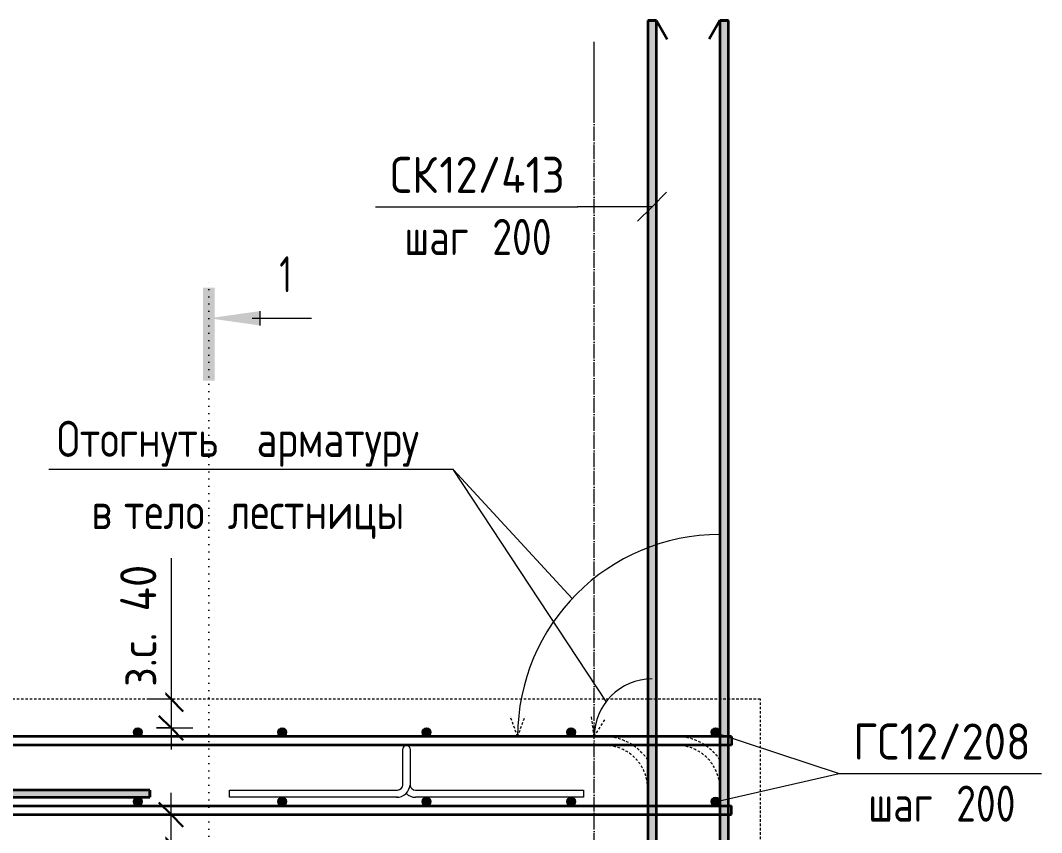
# Model space of a CAD drawing. Header units: millimetres. Extents: x -24758 to -3756, y -1583 to 75054.
# Drawn here: x -9797 to -8383, y -205 to 920 of the extents above; entities that cross this region are included whole.
import ezdxf

# ---------------------------------------------------------------- set-up
doc = ezdxf.new("R2010")
doc.units = ezdxf.units.MM
for name, pattern in [('01 Штриховая _4 мм_', [6, 3.5, -2.5]), ('02 Штрихпунктирная _20 мм_', [25, 20, -2.5, 0, -2.5]), ('04 Пунктир 10мм', [10, 0, -10])]:
    doc.linetypes.add(name, pattern=pattern)
for name, color, linetype, lineweight in [('AA_Dim', 7, 'Continuous', 9), ('AA_Dim-20', 7, 'Continuous', 9), ('AA_Linii', 7, 'Continuous', 9), ('AA_Oformlenie', 7, 'Continuous', 9), ('AA_Razrez', 7, 'Continuous', 9), ('AA_Vinoska', 7, 'Continuous', 9), ('AF_Perekritie_Опалубка', 7, 'Continuous', 20), ('KR_Armatura', 7, 'Continuous', 20), ('KR_Armatura_Tonkie', 7, 'Continuous', 20), ('Оси', 7, 'Continuous', 9)]:
    doc.layers.add(name, color=color, linetype=linetype, lineweight=lineweight)
doc.styles.add('GOST Common', font='GOST_Common.ttf', dxfattribs={"width": 0.85, "height": 50})
doc.styles.add('ISOCPEUR', font='isocpeur.ttf', dxfattribs={"width": 0.7, "height": 50})
doc.styles.add('ISOCPEUR_1', font='isocpeur.ttf', dxfattribs={"width": 0.9, "height": 50})
doc.styles.add('ISOCPEUR_2', font='isocpeur.ttf', dxfattribs={"width": 0.8, "height": 50})
doc.dimstyles.new('01_Точн_3_знака__непрозр__З_С_', dxfattribs={"dimscale": 304.8, "dimtxt": 49.799059, "dimasz": 0.111549, "dimexe": 0.098425, "dimexo": 0.065617, "dimgap": 0.016404, "dimtad": 1, "dimdec": 3, "dimrnd": 0.001, "dimdsep": 46, "dimtxsty": 'ISOCPEUR_1', "dimblk1": 'OBLIQUE', "dimblk2": 'OBLIQUE', "dimsah": 1, "dimcen": 0.09, "dimdle": 0.098425, "dimazin": 0, "dimtfac": 1, "dimtdec": 4, "dimtix": 1, "dimtmove": 1, "dimatfit": 3, "dimfxl": 1, "dimtvp": 1, "dimtfill": 1, "dimtolj": 1, "dimtzin": 0, "dimlwd": 18, "dimlwe": 18, "dimarcsym": 2})

# ---------------------------------------------------------------- blocks, each defined once
blk = doc.blocks.new('351_Ряд стержней П переменный шаг _НесАрм_РабПлоск_ - Тип 1-V10-Сечение 3')
at = {"layer": 'KR_Armatura_Tonkie', "lineweight": 35}
h = blk.add_hatch(color=256, dxfattribs=at)
h.paths.add_polyline_path([(-72729.2, -1074), (-72719, -1074), (-72719.2, -934), (-72731, -934), (-72730.8, -1074), (-72730.2, -1074)])
h.paths.add_polyline_path([(-72729.2, -922), (-72719, -922), (-72719.2, 920), (-72731, 920), (-72730.8, -922), (-72729.3, -922)])
h = blk.add_hatch(color=256, dxfattribs=at)
h.paths.add_polyline_path([(-72625, -1074), (-72619, -1074), (-72619.2, -934), (-72631, -934), (-72630.8, -1074), (-72626.6, -1074)])
h.paths.add_polyline_path([(-72625, -922), (-72619, -922), (-72619.2, 920), (-72631, 920), (-72630.8, -922), (-72625.1, -922)])
for points in [[(-72689, -1116), (-72689, -1104), (-72696.8, -1103), (-72704.6, -1099.5), (-72710.6, -1094.7), (-72715.1, -1088.7), (-72718, -1081.8), (-72719.2, -1074), (-72731, -1074), (-72729.6, -1084.9), (-72725.4, -1095), (-72718.7, -1103.7), (-72710, -1110.4), (-72699.9, -1114.6), (-72693.1, -1115.5)], [(-72661, -1116), (-72650.1, -1114.6), (-72640, -1110.4), (-72631.3, -1103.7), (-72624.6, -1095), (-72620.4, -1084.9), (-72619.2, -1074), (-72631, -1074), (-72632, -1081.8), (-72635.4, -1089.5), (-72640.3, -1095.6), (-72646.3, -1100.1), (-72653.2, -1103), (-72661, -1104.2), (-72661, -1115.8)], [(-72669.2, -1116), (-72661, -1115.8), (-72661, -1104), (-72689, -1104.2), (-72689, -1116), (-72681.1, -1116)]]:
    blk.add_hatch(color=256, dxfattribs=at).paths.add_polyline_path(points)
for p, q in [((-72731, 920), (-72731, -1074)), ((-72719, 920), (-72731, 920)), ((-72731, 920), (-72719, 920)), ((-72731, 920), (-72731, -1074)), ((-72719, 920), (-72731, 920)), ((-72731, 920), (-72719, 920)), ((-72731, 920), (-72731, -1074)), ((-72719, 920), (-72731, 920)), ((-72731, 920), (-72719, 920)), ((-72719, -1074), (-72719, 920)), ((-72719, 920), (-72704, 894)), ((-72719, -1074), (-72719, 920)), ((-72719, 920), (-72704, 894)), ((-72719, -1074), (-72719, 920)), ((-72719, 920), (-72704, 894)), ((-72631, 920), (-72646, 894)), ((-72631, 920), (-72646, 894)), ((-72631, 920), (-72646, 894)), ((-72631, 920), (-72631, -1074)), ((-72631, 920), (-72619, 920)), ((-72619, 920), (-72631, 920)), ((-72631, 920), (-72631, -1074)), ((-72631, 920), (-72619, 920)), ((-72619, 920), (-72631, 920)), ((-72631, 920), (-72631, -1074)), ((-72631, 920), (-72619, 920)), ((-72619, 920), (-72631, 920)), ((-72619, -1074), (-72619, 920)), ((-72619, -1074), (-72619, 920)), ((-72619, -1074), (-72619, 920)), ((-72661, -1104), (-72689, -1104)), ((-72661, -1104), (-72689, -1104)), ((-72661, -1104), (-72689, -1104)), ((-72689, -1116), (-72661, -1116)), ((-72689, -1116), (-72661, -1116)), ((-72689, -1116), (-72661, -1116))]:
    blk.add_line(p, q, dxfattribs=at)
at = {"layer": 'KR_Armatura_Tonkie', "lineweight": 35, "flags": 128}
for points in [[(-72731, -1074), (-72729, -1086.7), (-72723.3, -1098.2), (-72714.4, -1107.4), (-72703.1, -1113.5), (-72690.5, -1116), (-72689, -1116)], [(-72731, -1074), (-72729, -1086.7), (-72723.3, -1098.2), (-72714.4, -1107.4), (-72703.1, -1113.5), (-72690.5, -1116), (-72689, -1116)], [(-72731, -1074), (-72729, -1086.7), (-72723.3, -1098.2), (-72714.4, -1107.4), (-72703.1, -1113.5), (-72690.5, -1116), (-72689, -1116)], [(-72689, -1104), (-72699.7, -1102), (-72708.9, -1096.4), (-72715.6, -1087.9), (-72718.8, -1077.5), (-72719, -1074)], [(-72689, -1104), (-72699.7, -1102), (-72708.9, -1096.4), (-72715.6, -1087.9), (-72718.8, -1077.5), (-72719, -1074)], [(-72689, -1104), (-72699.7, -1102), (-72708.9, -1096.4), (-72715.6, -1087.9), (-72718.8, -1077.5), (-72719, -1074)], [(-72661, -1116), (-72648.3, -1114), (-72636.8, -1108.3), (-72627.6, -1099.4), (-72621.5, -1088.1), (-72619, -1075.5), (-72619, -1074)], [(-72631, -1074), (-72633, -1084.7), (-72638.6, -1093.9), (-72647.1, -1100.6), (-72657.5, -1103.8), (-72661, -1104)], [(-72661, -1116), (-72648.3, -1114), (-72636.8, -1108.3), (-72627.6, -1099.4), (-72621.5, -1088.1), (-72619, -1075.5), (-72619, -1074)], [(-72631, -1074), (-72633, -1084.7), (-72638.6, -1093.9), (-72647.1, -1100.6), (-72657.5, -1103.8), (-72661, -1104)], [(-72661, -1116), (-72648.3, -1114), (-72636.8, -1108.3), (-72627.6, -1099.4), (-72621.5, -1088.1), (-72619, -1075.5), (-72619, -1074)], [(-72631, -1074), (-72633, -1084.7), (-72638.6, -1093.9), (-72647.1, -1100.6), (-72657.5, -1103.8), (-72661, -1104)]]:
    blk.add_lwpolyline(points, dxfattribs=at)
blk = doc.blocks.new('261_Лягушка _НесАрм_РабПлоск_ - 10 А240-3855210-Сечение 3')
at = {"layer": 'KR_Armatura_Tonkie', "lineweight": 35}
for points in [[(-73665, -94), (-73661.5, -92.5), (-73660, -89), (-73661.5, -85.5), (-73665, -84), (-73668.5, -85.5), (-73670, -89), (-73668.5, -92.5)], [(-73665, -101.5), (-73660, -101.5), (-73660.2, -89.8), (-73660.7, -91.5), (-73662.1, -93.1), (-73662.5, -93.3), (-73663.7, -93.8), (-73665, -94), (-73666.3, -93.8), (-73667.8, -93.1), (-73668.5, -92.5), (-73669.4, -91.4), (-73670, -89), (-73669.8, -101.5), (-73666.3, -101.5)], [(-73665, -138.5), (-73660, -138.5), (-73660.2, -101.5), (-73670, -101.5), (-73669.8, -138.5), (-73666.3, -138.5)], [(-73652.5, -156), (-73652.5, -146), (-73657.8, -143.8), (-73660.2, -138.5), (-73670, -138.5), (-73668.7, -145.2), (-73664.9, -150.9), (-73659.2, -154.7), (-73655.9, -155.3)], [(-73649.7, -156), (-73420, -155.8), (-73420, -146), (-73652.5, -146.2), (-73652.5, -156)]]:
    blk.add_hatch(color=256, dxfattribs=at).paths.add_polyline_path(points)
at = {"layer": 'KR_Armatura'}
for start, end in [(360, 180), (180, 360)]:
    blk.add_arc((-73665, -89), 5, start, end, dxfattribs=at)
at = {"layer": 'KR_Armatura_Tonkie', "lineweight": 35}
for p, q in [((-73670, -101.5), (-73670, -138.5)), ((-73660, -138.5), (-73660, -101.5)), ((-73420, -146), (-73652.5, -146)), ((-73420, -146), (-73420, -156)), ((-73420, -156), (-73420, -146)), ((-73652.5, -156), (-73420, -156))]:
    blk.add_line(p, q, dxfattribs=at)
at = {"layer": 'KR_Armatura_Tonkie', "lineweight": 35, "flags": 128}
for points in [[(-73670, -89), (-73668.1, -85.1), (-73664, -84.1), (-73660.6, -86.7), (-73660, -89)], [(-73660, -89), (-73661.9, -92.9), (-73666, -93.9), (-73669.5, -91.3), (-73670, -89)], [(-73670, -101.5), (-73670, -94.8), (-73670, -90.2), (-73670, -89)], [(-73660, -89), (-73660, -90.9), (-73660, -96.1), (-73660, -101.5)], [(-73670, -138.5), (-73668.1, -146.5), (-73662.7, -152.7), (-73655, -155.8), (-73652.5, -156)], [(-73652.5, -146), (-73657.5, -144.1), (-73659.9, -139.4), (-73660, -138.5)]]:
    blk.add_lwpolyline(points, dxfattribs=at)
blk = doc.blocks.new('ЭУ_Лягушка вид_1 - 12мм-3855217-Сечение 3')
at = {"layer": 'AA_Oformlenie'}
for p, q in [((-74270, -138.5), (-74270, -89)), ((-74260, -89), (-74260, -138.5)), ((-74510, -146), (-74277.5, -146)), ((-74510, -156), (-74510, -146)), ((-74252.5, -146), (-74020, -146)), ((-74020, -146), (-74020, -156)), ((-74277.5, -156), (-74510, -156)), ((-74020, -156), (-74252.5, -156))]:
    blk.add_line(p, q, dxfattribs=at)
for centre, radius, start, end in [((-74265, -89), 5, 360, 180), ((-74278.6, -137.3), 18.7, 270, 354.7852), ((-74277.5, -138.5), 7.5, 270, 360), ((-74252.5, -138.5), 7.5, 183.9014, 270), ((-74252.5, -138.5), 17.5, 223.0244, 270)]:
    blk.add_arc(centre, radius, start, end, dxfattribs=at)
blk = doc.blocks.new('Разрез - Номер узла_ сзади-394133-Сечение 3')
at = {"layer": 'AA_Razrez'}
for points in [[(-73346.6, 420.9), (-73330.6, 420.9), (-73330.6, 550), (-73346.6, 550)], [(-73267.8, 497.5), (-73267.8, 517.4), (-73338.5, 507.5)]]:
    blk.add_hatch(color=256, dxfattribs=at).paths.add_polyline_path(points)
for p, q in [((-73267.8, 517.4), (-73267.8, 497.5)), ((-73278.5, 507.5), (-73196.6, 507.5))]:
    blk.add_line(p, q, dxfattribs=at)
blk = doc.blocks.new('010_Текст с выноской - Текст 2 строки-3791610-Сечение 3')
at = {"layer": 'AA_Vinoska'}
blk.add_line((-72999.9, 297.8), (-73559.9, 297.8), dxfattribs=at)
blk = doc.blocks.new('042_М_Арматуры - Диам длина поз _ Шаг _засечки_-3174167-Сечение 3')
at = {"layer": 'AA_Vinoska'}
blk.add_line((-73107.9, 662), (-72827.9, 662), dxfattribs=at)
blk = doc.blocks.new('042_М_Арматуры - Диам длина поз _ Комментарий полка 14-3923643-Сечение 3')
at = {"layer": 'AA_Vinoska'}
blk.add_line((-75080.7, -323.8), (-74800.7, -323.8), dxfattribs=at)
blk = doc.blocks.new('DIMBLOCK39-Сечение 3')
at = {"layer": 'AA_Dim-20', "lineweight": 18, "transparency": 16777216}
for p, q in [((-9588.1, -250), (-9588.1, -150)), ((-9592.2, -180), (-9558.1, -180)), ((-9588.1, -180), (-9592.2, -180)), ((-9588.1, -219.7), (-9588.1, -200)), ((-9592.2, -220), (-9558.1, -220)), ((-9588.1, -220), (-9592.2, -220)), ((-9588.1, -417.8), (-9588.1, -219.7))]:
    blk.add_line(p, q, dxfattribs=at)
at = {"layer": 'AA_Dim-20', "lineweight": 30, "transparency": 16777216}
for p, q in [((-9588.1, -180), (-9605.1, -163)), ((-9588.1, -180), (-9571.1, -197)), ((-9588.1, -220), (-9605.1, -203)), ((-9588.1, -220), (-9571.1, -237))]:
    blk.add_line(p, q, dxfattribs=at)
at = {"layer": 'AA_Dim-20', "color": 0, "lineweight": 18, "transparency": 16777216, "insert": (-9658.5, -417.8), "char_height": 50, "width": 213.753, "attachment_point": 1, "rotation": 90, "line_spacing_factor": 1.149209, "style": 'ISOCPEUR_1', "bg_fill": 3, "box_fill_scale": 1.25, "bg_fill_color": 256, "bg_fill_true_color": 13158600, "bg_fill_transparency": 0}
blk.add_mtext('з.с. 40', dxfattribs=at)
blk = doc.blocks.new('_Oblique')
at = {"color": 0, "linetype": 'ByBlock', "lineweight": -2}
blk.add_line((-0.5, -0.5), (0.5, 0.5), dxfattribs=at)
blk = doc.blocks.new('DIMBLOCK40-Сечение 3')
at = {"layer": 'AA_Dim-20', "lineweight": 18, "transparency": 16777216}
for p, q in [((-9588.1, 175.2), (-9588.1, -23)), ((-9588.1, 10), (-9588.1, -90)), ((-9584.1, -20), (-9618.1, -20)), ((-9588.1, -20), (-9584.1, -20)), ((-9588.1, -23), (-9588.1, -40)), ((-9608.3, -60), (-9558.1, -60)), ((-9588.1, -60), (-9608.3, -60))]:
    blk.add_line(p, q, dxfattribs=at)
at = {"layer": 'AA_Dim-20', "lineweight": 30, "transparency": 16777216}
for p, q in [((-9588.1, -20), (-9605.1, -3)), ((-9588.1, -20), (-9571.1, -37)), ((-9588.1, -60), (-9605.1, -43)), ((-9588.1, -60), (-9571.1, -77))]:
    blk.add_line(p, q, dxfattribs=at)
at = {"layer": 'AA_Dim-20', "color": 0, "lineweight": 18, "transparency": 16777216, "insert": (-9658.5, -3), "char_height": 50, "width": 213.753, "attachment_point": 1, "rotation": 90, "line_spacing_factor": 1.149209, "style": 'ISOCPEUR_1', "bg_fill": 3, "box_fill_scale": 1.25, "bg_fill_color": 256, "bg_fill_true_color": 13158600, "bg_fill_transparency": 0}
blk.add_mtext('з.с. 40', dxfattribs=at)

msp = doc.modelspace()

# ---------------------------------------------------------------- hatches: boundary and pattern name
at = {"layer": 'KR_Armatura'}
h = msp.add_hatch(color=256, dxfattribs=at)
edge = h.paths.add_edge_path()
edge.add_arc((-9634.263, -66), 6, 0, 360)
for points in [[(-9637.263, -71.1962), (-9631.263, -71.1962), (-9628.263, -66), (-9631.263, -60.8038), (-9637.263, -60.8038), (-9640.263, -66)], [(-9437.263, -71.1962), (-9431.263, -71.1962), (-9428.263, -66), (-9431.263, -60.8038), (-9437.263, -60.8038), (-9440.263, -66)], [(-9237.263, -71.1962), (-9231.263, -71.1962), (-9228.263, -66), (-9231.263, -60.8038), (-9237.263, -60.8038), (-9240.263, -66)], [(-9033.8625, -71.1962), (-9031.263, -71.1962), (-9028.263, -66), (-9031.263, -60.8038), (-9037.263, -60.8038), (-9040.263, -66), (-9037.263, -71.1962)], [(-8831.263, -71.1962), (-8828.263, -66), (-8831.263, -60.8038), (-8837.263, -60.8038), (-8840.263, -66), (-8837.263, -71.1962)], [(-9637.263, -167.1962), (-9631.263, -167.1962), (-9628.263, -162), (-9631.263, -156.8038), (-9637.263, -156.8038), (-9640.263, -162)], [(-9437.263, -167.1962), (-9431.263, -167.1962), (-9428.263, -162), (-9431.263, -156.8038), (-9437.263, -156.8038), (-9440.263, -162)], [(-9237.263, -167.1962), (-9231.263, -167.1962), (-9228.263, -162), (-9231.263, -156.8038), (-9237.263, -156.8038), (-9240.263, -162)], [(-9033.8625, -167.1962), (-9031.263, -167.1962), (-9028.263, -162), (-9031.263, -156.8038), (-9037.263, -156.8038), (-9040.263, -162), (-9037.263, -167.1962)], [(-8831.263, -167.1962), (-8828.263, -162), (-8831.263, -156.8038), (-8837.263, -156.8038), (-8840.263, -162), (-8837.263, -167.1962)]]:
    msp.add_hatch(color=256, dxfattribs=at).paths.add_polyline_path(points)
h = msp.add_hatch(color=256, dxfattribs=at)
edge = h.paths.add_edge_path()
edge.add_arc((-9434.263, -66), 6, 0, 360)
h = msp.add_hatch(color=256, dxfattribs=at)
edge = h.paths.add_edge_path()
edge.add_arc((-9234.263, -66), 6, 0, 360)
h = msp.add_hatch(color=256, dxfattribs=at)
edge = h.paths.add_edge_path()
edge.add_arc((-9034.263, -66), 6, 0, 360)
h = msp.add_hatch(color=256, dxfattribs=at)
edge = h.paths.add_edge_path()
edge.add_arc((-8834.263, -66), 6, 0, 360)
h = msp.add_hatch(color=256, dxfattribs=at)
edge = h.paths.add_edge_path()
edge.add_arc((-9634.263, -162), 6, 0, 360)
h = msp.add_hatch(color=256, dxfattribs=at)
edge = h.paths.add_edge_path()
edge.add_arc((-9434.263, -162), 6, 0, 360)
h = msp.add_hatch(color=256, dxfattribs=at)
edge = h.paths.add_edge_path()
edge.add_arc((-9234.263, -162), 6, 0, 360)
h = msp.add_hatch(color=256, dxfattribs=at)
edge = h.paths.add_edge_path()
edge.add_arc((-9034.263, -162), 6, 0, 360)
h = msp.add_hatch(color=256, dxfattribs=at)
edge = h.paths.add_edge_path()
edge.add_arc((-8834.263, -162), 6, 0, 360)

# ---------------------------------------------------------------- linework, layer by layer
at = {"layer": 'AA_Linii', "linetype": '01 Штриховая _4 мм_', "lineweight": 20}
for p, q in [((-9002.263, -72), (-9006.4381, -42.292)), ((-9108.263, -72), (-9118.5236, -43.8092)), ((-9108.263, -72), (-9098.0023, -43.8092)), ((-9002.263, -72), (-8986.3654, -46.5586))]:
    msp.add_line(p, q, dxfattribs=at)
at = {"layer": 'AA_Linii', "lineweight": 20}
for centre, radius, end in [((-8828.263, -72), 280, 180), ((-8922.263, -72.0069), 80, 179.9950262)]:
    msp.add_arc(centre, radius, 90, end, dxfattribs=at)
at = {"layer": 'AA_Linii', "linetype": '01 Штриховая _4 мм_', "lineweight": 20}
for centre, radius, start in [((-8988.263, -144), 72, 33.5573098), ((-8988.263, -144), 60, 0), ((-8888.263, -144), 72, 33.5573098), ((-8888.263, -144), 60, 0)]:
    msp.add_arc(centre, radius, start, 90, dxfattribs=at)
at = {"layer": 'AA_Razrez', "linetype": '04 Пунктир 10мм'}
msp.add_line((-9535.7626, -1512.9134), (-9535.7626, 567.4806), dxfattribs=at)
at = {"layer": 'AA_Vinoska'}
for p, q in [((-8922.263, 662), (-8902.263, 682)), ((-8922.263, 662), (-9025.2062, 662)), ((-8922.263, 662), (-8942.263, 642)), ((-8985.8585, -23.1375), (-9197.1622, 297.7741)), ((-9032.6178, 119.5268), (-9197.1622, 297.7741)), ((-8835.0916, -66.3448), (-8662.9434, -122.8211)), ((-8834.6571, -162.0686), (-8662.9434, -122.8211))]:
    msp.add_line(p, q, dxfattribs=at)
at = {"layer": 'AF_Perekritie_Опалубка', "linetype": '01 Штриховая _4 мм_'}
for p, q in [((-8772.263, -20), (-10952.263, -20)), ((-8772.263, -220), (-8772.263, -20))]:
    msp.add_line(p, q, dxfattribs=at)
at = {"layer": 'KR_Armatura'}
for p, q in [((-9637.263, -60.8038), (-9640.263, -66)), ((-9640.263, -66), (-9637.263, -71.1962)), ((-9631.263, -60.8038), (-9637.263, -60.8038)), ((-9628.263, -66), (-9631.263, -60.8038)), ((-9631.263, -71.1962), (-9628.263, -66)), ((-9437.263, -60.8038), (-9440.263, -66)), ((-9440.263, -66), (-9437.263, -71.1962)), ((-9431.263, -60.8038), (-9437.263, -60.8038)), ((-9428.263, -66), (-9431.263, -60.8038)), ((-9431.263, -71.1962), (-9428.263, -66)), ((-9237.263, -60.8038), (-9240.263, -66)), ((-9240.263, -66), (-9237.263, -71.1962)), ((-9231.263, -60.8038), (-9237.263, -60.8038)), ((-9228.263, -66), (-9231.263, -60.8038)), ((-9231.263, -71.1962), (-9228.263, -66)), ((-9037.263, -60.8038), (-9040.263, -66)), ((-9040.263, -66), (-9037.263, -71.1962)), ((-9031.263, -60.8038), (-9037.263, -60.8038)), ((-9028.263, -66), (-9031.263, -60.8038)), ((-9031.263, -71.1962), (-9028.263, -66)), ((-8837.263, -60.8038), (-8840.263, -66)), ((-8840.263, -66), (-8837.263, -71.1962)), ((-8831.263, -60.8038), (-8837.263, -60.8038)), ((-8828.263, -66), (-8831.263, -60.8038)), ((-8831.263, -71.1962), (-8828.263, -66)), ((-9637.263, -71.1962), (-9631.263, -71.1962)), ((-9437.263, -71.1962), (-9431.263, -71.1962)), ((-9237.263, -71.1962), (-9231.263, -71.1962)), ((-9037.263, -71.1962), (-9033.8625, -71.1962)), ((-9033.8625, -71.1962), (-9031.263, -71.1962)), ((-8837.263, -71.1962), (-8831.263, -71.1962)), ((-9637.263, -156.8038), (-9640.263, -162)), ((-9640.263, -162), (-9637.263, -167.1962)), ((-9631.263, -156.8038), (-9637.263, -156.8038)), ((-9637.263, -167.1962), (-9631.263, -167.1962)), ((-9628.263, -162), (-9631.263, -156.8038)), ((-9631.263, -167.1962), (-9628.263, -162)), ((-9437.263, -156.8038), (-9440.263, -162)), ((-9440.263, -162), (-9437.263, -167.1962)), ((-9431.263, -156.8038), (-9437.263, -156.8038)), ((-9437.263, -167.1962), (-9431.263, -167.1962)), ((-9428.263, -162), (-9431.263, -156.8038)), ((-9431.263, -167.1962), (-9428.263, -162)), ((-9237.263, -156.8038), (-9240.263, -162)), ((-9240.263, -162), (-9237.263, -167.1962)), ((-9231.263, -156.8038), (-9237.263, -156.8038)), ((-9237.263, -167.1962), (-9231.263, -167.1962)), ((-9228.263, -162), (-9231.263, -156.8038)), ((-9231.263, -167.1962), (-9228.263, -162)), ((-9037.263, -156.8038), (-9040.263, -162)), ((-9040.263, -162), (-9037.263, -167.1962)), ((-9031.263, -156.8038), (-9037.263, -156.8038)), ((-9037.263, -167.1962), (-9033.8625, -167.1962)), ((-9033.8625, -167.1962), (-9031.263, -167.1962)), ((-9028.263, -162), (-9031.263, -156.8038)), ((-9031.263, -167.1962), (-9028.263, -162)), ((-8837.263, -156.8038), (-8840.263, -162)), ((-8840.263, -162), (-8837.263, -167.1962)), ((-8831.263, -156.8038), (-8837.263, -156.8038)), ((-8837.263, -167.1962), (-8831.263, -167.1962)), ((-8828.263, -162), (-8831.263, -156.8038)), ((-8831.263, -167.1962), (-8828.263, -162))]:
    msp.add_line(p, q, dxfattribs=at)
for centre in [(-9634.263, -66), (-9434.263, -66), (-9234.263, -66), (-9034.263, -66), (-8834.263, -66), (-9634.263, -162), (-9434.263, -162), (-9234.263, -162), (-9034.263, -162), (-8834.263, -162)]:
    msp.add_circle(centre, 6, dxfattribs=at)
at = {"layer": 'KR_Armatura_Tonkie', "lineweight": 35}
for p, q in [((-8812.263, -72), (-10912.263, -72)), ((-8812.263, -84), (-10912.263, -84)), ((-8812.263, -72), (-8812.263, -84)), ((-10912.263, -168), (-8812.263, -168)), ((-8812.263, -180), (-8812.263, -168)), ((-10912.263, -180), (-8812.263, -180))]:
    msp.add_line(p, q, dxfattribs=at)
at = {"layer": 'Оси'}
msp.add_line((-9002.263, 790.3208), (-9002.263, 890.3208), dxfattribs=at)
at = {"layer": 'Оси', "linetype": '02 Штрихпунктирная _20 мм_'}
msp.add_line((-9002.263, -1254.8456), (-9002.263, 790.3208), dxfattribs=at)

# ---------------------------------------------------------------- block references
at = {"layer": 'AA_Oformlenie'}
msp.add_blockref('ЭУ_Лягушка вид_1 - 12мм-3855217-Сечение 3', (65002.7375, 0), dxfattribs=at)
at = {"layer": 'AA_Razrez'}
msp.add_blockref('Разрез - Номер узла_ сзади-394133-Сечение 3', (63802.737, 0), dxfattribs=at)
at = {"layer": 'AA_Vinoska'}
for name, p in [('042_М_Арматуры - Диам длина поз _ Шаг _засечки_-3174167-Сечение 3', (63802.737, 0)), ('010_Текст с выноской - Текст 2 строки-3791610-Сечение 3', (63802.737, 0)), ('042_М_Арматуры - Диам длина поз _ Комментарий полка 14-3923643-Сечение 3', (66417.7678, 200.9876))]:
    msp.add_blockref(name, p, dxfattribs=at)
at = {"layer": 'KR_Armatura_Tonkie', "lineweight": 35}
for name in ['351_Ряд стержней П переменный шаг _НесАрм_РабПлоск_ - Тип 1-V10-Сечение 3', '261_Лягушка _НесАрм_РабПлоск_ - 10 А240-3855210-Сечение 3']:
    msp.add_blockref(name, (63802.737, 0), dxfattribs=at)

# ---------------------------------------------------------------- texts
at = {"layer": 'AA_Razrez', "insert": (-9438.24, 593.45), "char_height": 50, "width": 21.324887, "attachment_point": 1, "style": 'ISOCPEUR'}
msp.add_mtext('\\fISOCPEUR|b0|i0|c204|p34|;\\W.7;1', dxfattribs=at)
at = {"layer": 'AA_Vinoska', "char_height": 50, "attachment_point": 1}
for s, insert, width, style in [('СК', (-9284.6234, 731.0821), 82.253137, 'ISOCPEUR_1'), ('12/413', (-9216.7578, 731.0821), 215.012587, 'ISOCPEUR_1'), (' 200', (-9168.8651, 645.101), 133.4008, 'ISOCPEUR_2'), ('шаг', (-9265.1734, 645.101), 116.7257, 'ISOCPEUR_2'), ('Отогнуть', (-9746.1929, 365.4202), 317.548419, 'GOST Common'), ('\\fGOST Common|b0|i0|c204|p34|;\\W.85; ', (-9484.1892, 365.4202), 17.717294, 'GOST Common'), ('арматуру', (-9469.571, 365.4202), 316.18555, 'GOST Common'), ('\\fGOST Common|b0|i0|c204|p34|;\\W.85; ', (-9667.9769, 265.4202), 17.717294, 'GOST Common'), ('\\fGOST Common|b0|i0|c204|p34|;\\W.85; ', (-9524.0436, 265.4202), 17.717294, 'GOST Common'), ('\\fGOST Common|b0|i0|c204|p34|;\\W.85;в', (-9698.3379, 265.4202), 36.797456, 'GOST Common'), ('тело', (-9653.3587, 265.4202), 156.729906, 'GOST Common'), ('лестницы', (-9509.4254, 265.4202), 306.645469, 'GOST Common'), ('ГС', (-8643.6206, -53.739), 77.924025, 'ISOCPEUR_1'), ('12/208', (-8579.3269, -53.739), 222.227775, 'ISOCPEUR_1'), (' 200', (-8526.6023, -139.72), 133.4008, 'ISOCPEUR_2'), ('шаг', (-8622.9106, -139.72), 116.7257, 'ISOCPEUR_2')]:
    msp.add_mtext(s, dxfattribs=dict(at, insert=insert, width=width, style=style))

# ---------------------------------------------------------------- next in the draw order: dimensions: what is measured, and where the dimension line sits
at = {"layer": 'AA_Dim', "lineweight": 18}
for base, p1, p2, override, picture, middle in [((-9588.1465, -60), (-9564.1049, -20), (-9628.263, -60), {"dimpost": '<>', "dimfxl": 75.605936}, 'DIMBLOCK40-Сечение 3', (-9625.136, 103.911)), ((-9588.1465, -180), (-9612.1881, -220), (-9612.1881, -180), {"dimpost": '<>', "dimfxl": 40}, 'DIMBLOCK39-Сечение 3', (-9625.136, -310.9491))]:
    dim = msp.add_linear_dim(base=base, p1=p1, p2=p2, angle=90, dimstyle='01_Точн_3_знака__непрозр__З_С_', override=override, dxfattribs=at)
    dim.commit()
    dim.dimension.update_dxf_attribs({"geometry": picture, "text_midpoint": middle, "dimtype": 160, "text_rotation": 90})

doc.saveas('drawing.dxf')
